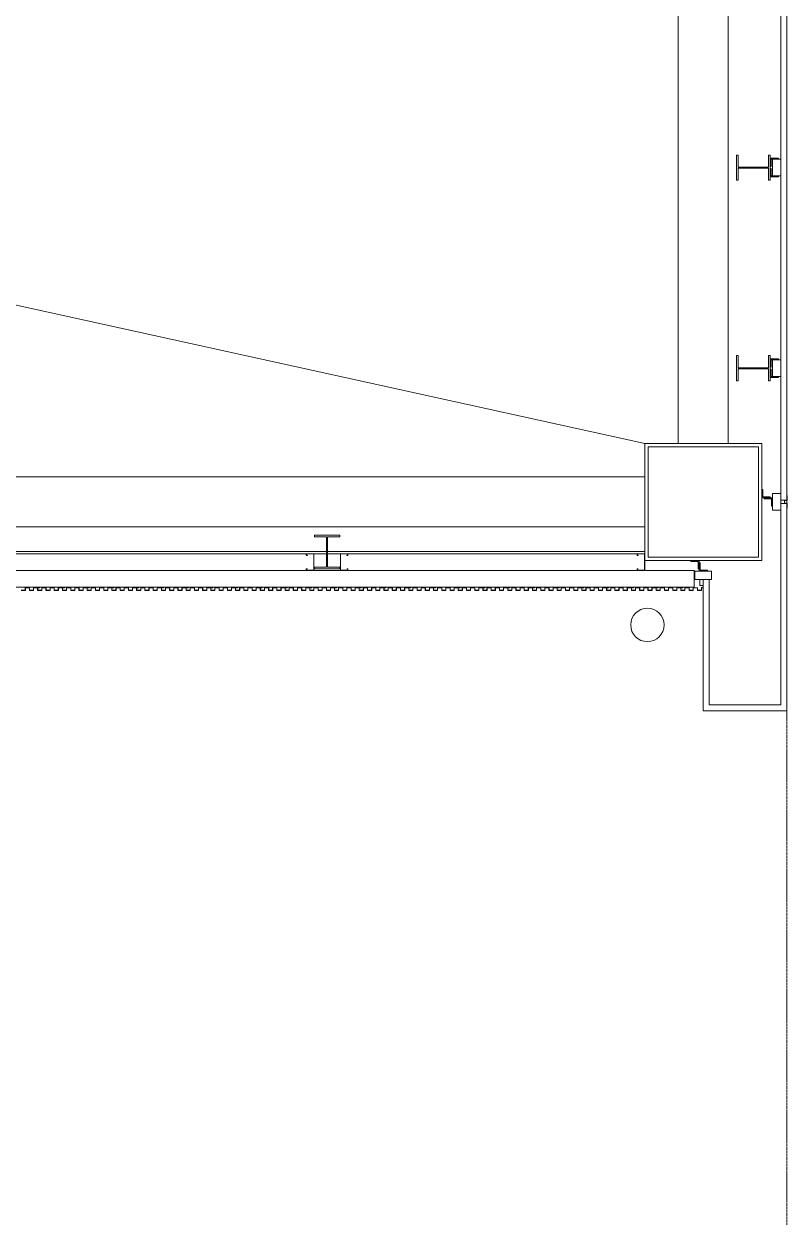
# Model space of a CAD drawing. Extents: x 225000 to 2157367, y 208400 to 840900.
# Drawn here: x 503861 to 508428, y 368923 to 376063 of the extents above; entities that cross this region are included whole.
import ezdxf

# ---------------------------------------------------------------- set-up
doc = ezdxf.new("R2010")
doc.units = 0
doc.header["$LTSCALE"] = 10
doc.linetypes.add('Data Center Layout_L20$0$CENTER', pattern=[2, 1.25, -0.25, 0.25, -0.25])
doc.layers.add('Data Center Layout_L20$0$ARC', color=252, linetype='Continuous', lineweight=0)
doc.layers.add('Data Center Layout_L20$0$K-SIN', color=252, linetype='Data Center Layout_L20$0$CENTER', lineweight=9)

# ---------------------------------------------------------------- blocks, each defined once
blk = doc.blocks.new('Data Center Layout_L20')
at = {"layer": 'Data Center Layout_L20$0$ARC'}
for p, q in [((507775.59, 180852.31), (507775.59, 173552.31)), ((508075.59, 180852.31), (508075.59, 173552.31)), ((508390.12, 171987.31), (508390.12, 180737.31)), ((475075.59, 180702.31), (507575.59, 173552.31)), ((508425.59, 171952.31), (508425.59, 180702.31)), ((499275.59, 173352.31), (507575.59, 173352.31)), ((499275.59, 173052.31), (507575.59, 173052.31)), ((507575.59, 172904.81), (499275.59, 172904.81)), ((507575.59, 172892.31), (499275.59, 172892.31)), ((507871.11, 172792.31), (498989.42, 172792.31)), ((507871.11, 172792.31), (507871.11, 172692.31)), ((507961.05, 171987.31), (507961.05, 172737.31)), ((507871.11, 172692.31), (498989.42, 172692.31)), ((507925.59, 172702.31), (507925.59, 171952.31)), ((507925.59, 171952.31), (508425.59, 171952.31)), ((507961.05, 171987.31), (508390.12, 171987.31))]:
    blk.add_line(p, q, dxfattribs=at)
for points in [[(508325.59, 175127.31), (508325.59, 175277.31), (508316.59, 175277.31), (508316.59, 175205.31), (508134.59, 175205.31), (508134.59, 175277.31), (508125.59, 175277.31), (508125.59, 175127.31), (508134.59, 175127.31), (508134.59, 175199.31), (508316.59, 175199.31), (508316.59, 175127.31)], [(508375.59, 175258.31), (508325.59, 175258.31), (508325.59, 175208.31), (508331.59, 175208.31), (508331.59, 175252.31), (508375.59, 175252.31)], [(508340.59, 175152.31), (508340.59, 175252.31), (508390.59, 175252.31), (508390.59, 175152.31)], [(508375.59, 175146.31), (508325.59, 175146.31), (508325.59, 175196.31), (508331.59, 175196.31), (508331.59, 175152.31), (508375.59, 175152.31)], [(508325.59, 173927.31), (508325.59, 174077.31), (508316.59, 174077.31), (508316.59, 174005.31), (508134.59, 174005.31), (508134.59, 174077.31), (508125.59, 174077.31), (508125.59, 173927.31), (508134.59, 173927.31), (508134.59, 173999.31), (508316.59, 173999.31), (508316.59, 173927.31)], [(508375.59, 174058.31), (508325.59, 174058.31), (508325.59, 174008.31), (508331.59, 174008.31), (508331.59, 174052.31), (508375.59, 174052.31)], [(508375.59, 173946.31), (508325.59, 173946.31), (508325.59, 173996.31), (508331.59, 173996.31), (508331.59, 173952.31), (508375.59, 173952.31)], [(508340.59, 173952.31), (508340.59, 174052.31), (508390.59, 174052.31), (508390.59, 173952.31)], [(507575.59, 172852.31), (507575.59, 173552.31), (508275.59, 173552.31), (508275.59, 172852.31)], [(507595.59, 172872.31), (507595.59, 173532.31), (508255.59, 173532.31), (508255.59, 172872.31)], [(508325.59, 173227.31), (508275.59, 173227.31), (508275.59, 173277.31), (508281.59, 173277.31), (508281.59, 173233.31), (508325.59, 173233.31)], [(508340.59, 173177.31), (508340.59, 173227.31), (508290.59, 173227.31), (508290.59, 173221.31), (508334.59, 173221.31), (508334.59, 173177.31)], [(508340.59, 173152.31), (508340.59, 173252.31), (508390.59, 173252.31), (508390.59, 173152.31)], [(508425.59, 173192.31), (508425.59, 173212.31), (508390.59, 173212.31), (508390.59, 173192.31)], [(505750.59, 172802.31), (505600.59, 172802.31), (505600.59, 172811.31), (505672.59, 172811.31), (505672.59, 172993.31), (505600.59, 172993.31), (505600.59, 173002.31), (505750.59, 173002.31), (505750.59, 172993.31), (505678.59, 172993.31), (505678.59, 172811.31), (505750.59, 172811.31)], [(507900.59, 172802.31), (507900.59, 172852.31), (507850.59, 172852.31), (507850.59, 172846.31), (507894.59, 172846.31), (507894.59, 172802.31)], [(507975.59, 172787.31), (507875.59, 172787.31), (507875.59, 172737.31), (507975.59, 172737.31)], [(507950.59, 172787.31), (507900.59, 172787.31), (507900.59, 172837.31), (507906.59, 172837.31), (507906.59, 172793.31), (507950.59, 172793.31)], [(507925.59, 172702.31), (507905.59, 172702.31), (507905.59, 172737.31), (507925.59, 172737.31)]]:
    blk.add_lwpolyline(points, close=True, dxfattribs=at)
blk.add_lwpolyline([(508427.59, 173164.81), (508427.59, 173194.81), (508411.59, 173194.81), (508411.59, 173209.81), (508427.59, 173209.81), (508427.59, 173239.81)], dxfattribs=at)
for points in [[(505557.03, 172883.11), (505552.63, 172883.11, -0.4142136), (505551.83, 172883.91), (505551.83, 172890.71, -0.4142136), (505552.63, 172891.51), (505594.43, 172891.51, -0.4142136), (505595.23, 172890.71), (505595.23, 172793.91, -0.4142136), (505594.43, 172793.11), (505552.63, 172793.11, -0.4142136), (505551.83, 172793.91), (505551.83, 172800.71, -0.4142136), (505552.63, 172801.51), (505557.03, 172801.51), (505557.03, 172802.31), (505552.63, 172802.31, 0.4142136), (505551.03, 172800.71), (505551.03, 172793.91, 0.4142136), (505552.63, 172792.31), (505594.43, 172792.31, 0.4142136), (505596.03, 172793.91), (505596.03, 172890.71, 0.4142136), (505594.43, 172892.31), (505552.63, 172892.31, 0.4142136), (505551.03, 172890.71), (505551.03, 172883.91, 0.4142136), (505552.63, 172882.31), (505557.03, 172882.31)], [(505794.14, 172883.11), (505798.54, 172883.11, 0.4142136), (505799.34, 172883.91), (505799.34, 172890.71, 0.4142136), (505798.54, 172891.51), (505756.74, 172891.51, 0.4142136), (505755.94, 172890.71), (505755.94, 172793.91, 0.4142136), (505756.74, 172793.11), (505798.54, 172793.11, 0.4142136), (505799.34, 172793.91), (505799.34, 172800.71, 0.4142136), (505798.54, 172801.51), (505794.14, 172801.51), (505794.14, 172802.31), (505798.54, 172802.31, -0.4142136), (505800.14, 172800.71), (505800.14, 172793.91, -0.4142136), (505798.54, 172792.31), (505756.74, 172792.31, -0.4142136), (505755.14, 172793.91), (505755.14, 172890.71, -0.4142136), (505756.74, 172892.31), (505798.54, 172892.31, -0.4142136), (505800.14, 172890.71), (505800.14, 172883.91, -0.4142136), (505798.54, 172882.31), (505794.14, 172882.31)], [(507536.59, 172883.11), (507532.19, 172883.11, -0.4142136), (507531.39, 172883.91), (507531.39, 172890.71, -0.4142136), (507532.19, 172891.51), (507573.99, 172891.51, -0.4142136), (507574.79, 172890.71), (507574.79, 172793.91, -0.4142136), (507573.99, 172793.11), (507532.19, 172793.11, -0.4142136), (507531.39, 172793.91), (507531.39, 172800.71, -0.4142136), (507532.19, 172801.51), (507536.59, 172801.51), (507536.59, 172802.31), (507532.19, 172802.31, 0.4142136), (507530.59, 172800.71), (507530.59, 172793.91, 0.4142136), (507532.19, 172792.31), (507573.99, 172792.31, 0.4142136), (507575.59, 172793.91), (507575.59, 172890.71, 0.4142136), (507573.99, 172892.31), (507532.19, 172892.31, 0.4142136), (507530.59, 172890.71), (507530.59, 172883.91, 0.4142136), (507532.19, 172882.31), (507536.59, 172882.31)]]:
    blk.add_lwpolyline(points, format="xyb", close=True, dxfattribs=at)
at = {"layer": 'Data Center Layout_L20$0$ARC', "linetype": 'Continuous'}
for points in [[(503946.6, 172688.83), (503953.59, 172691.33), (503953.42, 172691.8), (503946.45, 172689.31), (503919.09, 172689.31), (503919.09, 172673.31), (503895.29, 172673.31), (503895.29, 172687.81), (503869.49, 172687.81), (503869.49, 172673.31), (503845.69, 172673.31)], [(503845.19, 172672.81), (503869.99, 172672.81), (503869.99, 172687.31), (503894.79, 172687.31), (503894.79, 172672.81), (503919.59, 172672.81), (503919.59, 172688.81), (503946.66, 172688.81)]]:
    blk.add_lwpolyline(points, dxfattribs=at)
for points in [[(504094.6, 172688.83), (504101.59, 172691.33), (504101.42, 172691.8), (504094.45, 172689.31), (504067.09, 172689.31), (504067.09, 172673.31), (504043.29, 172673.31), (504043.29, 172687.81), (504017.49, 172687.81), (504017.49, 172673.31), (503993.69, 172673.31), (503993.69, 172687.81), (503967.89, 172687.81), (503967.89, 172673.31), (503944.09, 172673.31), (503944.09, 172688.31), (503953.59, 172688.31, 1), (503953.59, 172692.31), (503932.88, 172692.31), (503931.59, 172691.01), (503930.29, 172692.31), (503916.59, 172692.31), (503916.59, 172691.81), (503930.09, 172691.81), (503931.59, 172690.31), (503933.09, 172691.81), (503953.59, 172691.81, -1), (503953.59, 172688.81), (503943.59, 172688.81), (503943.59, 172672.81), (503968.39, 172672.81), (503968.39, 172687.31), (503993.19, 172687.31), (503993.19, 172672.81), (504017.99, 172672.81), (504017.99, 172687.31), (504042.79, 172687.31), (504042.79, 172672.81), (504067.59, 172672.81), (504067.59, 172688.81), (504094.66, 172688.81)], [(504242.6, 172688.83), (504249.59, 172691.33), (504249.42, 172691.8), (504242.45, 172689.31), (504215.09, 172689.31), (504215.09, 172673.31), (504191.29, 172673.31), (504191.29, 172687.81), (504165.49, 172687.81), (504165.49, 172673.31), (504141.69, 172673.31), (504141.69, 172687.81), (504115.89, 172687.81), (504115.89, 172673.31), (504092.09, 172673.31), (504092.09, 172688.31), (504101.59, 172688.31, 1), (504101.59, 172692.31), (504080.88, 172692.31), (504079.59, 172691.01), (504078.29, 172692.31), (504064.59, 172692.31), (504064.59, 172691.81), (504078.09, 172691.81), (504079.59, 172690.31), (504081.09, 172691.81), (504101.59, 172691.81, -1), (504101.59, 172688.81), (504091.59, 172688.81), (504091.59, 172672.81), (504116.39, 172672.81), (504116.39, 172687.31), (504141.19, 172687.31), (504141.19, 172672.81), (504165.99, 172672.81), (504165.99, 172687.31), (504190.79, 172687.31), (504190.79, 172672.81), (504215.59, 172672.81), (504215.59, 172688.81), (504242.66, 172688.81)], [(504390.6, 172688.83), (504397.59, 172691.33), (504397.42, 172691.8), (504390.45, 172689.31), (504363.09, 172689.31), (504363.09, 172673.31), (504339.29, 172673.31), (504339.29, 172687.81), (504313.49, 172687.81), (504313.49, 172673.31), (504289.69, 172673.31), (504289.69, 172687.81), (504263.89, 172687.81), (504263.89, 172673.31), (504240.09, 172673.31), (504240.09, 172688.31), (504249.59, 172688.31, 1), (504249.59, 172692.31), (504228.88, 172692.31), (504227.59, 172691.01), (504226.29, 172692.31), (504212.59, 172692.31), (504212.59, 172691.81), (504226.09, 172691.81), (504227.59, 172690.31), (504229.09, 172691.81), (504249.59, 172691.81, -1), (504249.59, 172688.81), (504239.59, 172688.81), (504239.59, 172672.81), (504264.39, 172672.81), (504264.39, 172687.31), (504289.19, 172687.31), (504289.19, 172672.81), (504313.99, 172672.81), (504313.99, 172687.31), (504338.79, 172687.31), (504338.79, 172672.81), (504363.59, 172672.81), (504363.59, 172688.81), (504390.66, 172688.81)], [(504538.6, 172688.83), (504545.59, 172691.33), (504545.42, 172691.8), (504538.45, 172689.31), (504511.09, 172689.31), (504511.09, 172673.31), (504487.29, 172673.31), (504487.29, 172687.81), (504461.49, 172687.81), (504461.49, 172673.31), (504437.69, 172673.31), (504437.69, 172687.81), (504411.89, 172687.81), (504411.89, 172673.31), (504388.09, 172673.31), (504388.09, 172688.31), (504397.59, 172688.31, 1), (504397.59, 172692.31), (504376.88, 172692.31), (504375.59, 172691.01), (504374.29, 172692.31), (504360.59, 172692.31), (504360.59, 172691.81), (504374.09, 172691.81), (504375.59, 172690.31), (504377.09, 172691.81), (504397.59, 172691.81, -1), (504397.59, 172688.81), (504387.59, 172688.81), (504387.59, 172672.81), (504412.39, 172672.81), (504412.39, 172687.31), (504437.19, 172687.31), (504437.19, 172672.81), (504461.99, 172672.81), (504461.99, 172687.31), (504486.79, 172687.31), (504486.79, 172672.81), (504511.59, 172672.81), (504511.59, 172688.81), (504538.66, 172688.81)], [(504686.6, 172688.83), (504693.59, 172691.33), (504693.42, 172691.8), (504686.45, 172689.31), (504659.09, 172689.31), (504659.09, 172673.31), (504635.29, 172673.31), (504635.29, 172687.81), (504609.49, 172687.81), (504609.49, 172673.31), (504585.69, 172673.31), (504585.69, 172687.81), (504559.89, 172687.81), (504559.89, 172673.31), (504536.09, 172673.31), (504536.09, 172688.31), (504545.59, 172688.31, 1), (504545.59, 172692.31), (504524.88, 172692.31), (504523.59, 172691.01), (504522.29, 172692.31), (504508.59, 172692.31), (504508.59, 172691.81), (504522.09, 172691.81), (504523.59, 172690.31), (504525.09, 172691.81), (504545.59, 172691.81, -1), (504545.59, 172688.81), (504535.59, 172688.81), (504535.59, 172672.81), (504560.39, 172672.81), (504560.39, 172687.31), (504585.19, 172687.31), (504585.19, 172672.81), (504609.99, 172672.81), (504609.99, 172687.31), (504634.79, 172687.31), (504634.79, 172672.81), (504659.59, 172672.81), (504659.59, 172688.81), (504686.66, 172688.81)], [(504834.6, 172688.83), (504841.59, 172691.33), (504841.42, 172691.8), (504834.45, 172689.31), (504807.09, 172689.31), (504807.09, 172673.31), (504783.29, 172673.31), (504783.29, 172687.81), (504757.49, 172687.81), (504757.49, 172673.31), (504733.69, 172673.31), (504733.69, 172687.81), (504707.89, 172687.81), (504707.89, 172673.31), (504684.09, 172673.31), (504684.09, 172688.31), (504693.59, 172688.31, 1), (504693.59, 172692.31), (504672.88, 172692.31), (504671.59, 172691.01), (504670.29, 172692.31), (504656.59, 172692.31), (504656.59, 172691.81), (504670.09, 172691.81), (504671.59, 172690.31), (504673.09, 172691.81), (504693.59, 172691.81, -1), (504693.59, 172688.81), (504683.59, 172688.81), (504683.59, 172672.81), (504708.39, 172672.81), (504708.39, 172687.31), (504733.19, 172687.31), (504733.19, 172672.81), (504757.99, 172672.81), (504757.99, 172687.31), (504782.79, 172687.31), (504782.79, 172672.81), (504807.59, 172672.81), (504807.59, 172688.81), (504834.66, 172688.81)], [(504982.6, 172688.83), (504989.59, 172691.33), (504989.42, 172691.8), (504982.45, 172689.31), (504955.09, 172689.31), (504955.09, 172673.31), (504931.29, 172673.31), (504931.29, 172687.81), (504905.49, 172687.81), (504905.49, 172673.31), (504881.69, 172673.31), (504881.69, 172687.81), (504855.89, 172687.81), (504855.89, 172673.31), (504832.09, 172673.31), (504832.09, 172688.31), (504841.59, 172688.31, 1), (504841.59, 172692.31), (504820.88, 172692.31), (504819.59, 172691.01), (504818.29, 172692.31), (504804.59, 172692.31), (504804.59, 172691.81), (504818.09, 172691.81), (504819.59, 172690.31), (504821.09, 172691.81), (504841.59, 172691.81, -1), (504841.59, 172688.81), (504831.59, 172688.81), (504831.59, 172672.81), (504856.39, 172672.81), (504856.39, 172687.31), (504881.19, 172687.31), (504881.19, 172672.81), (504905.99, 172672.81), (504905.99, 172687.31), (504930.79, 172687.31), (504930.79, 172672.81), (504955.59, 172672.81), (504955.59, 172688.81), (504982.66, 172688.81)], [(505130.6, 172688.83), (505137.59, 172691.33), (505137.42, 172691.8), (505130.45, 172689.31), (505103.09, 172689.31), (505103.09, 172673.31), (505079.29, 172673.31), (505079.29, 172687.81), (505053.49, 172687.81), (505053.49, 172673.31), (505029.69, 172673.31), (505029.69, 172687.81), (505003.89, 172687.81), (505003.89, 172673.31), (504980.09, 172673.31), (504980.09, 172688.31), (504989.59, 172688.31, 1), (504989.59, 172692.31), (504968.88, 172692.31), (504967.59, 172691.01), (504966.29, 172692.31), (504952.59, 172692.31), (504952.59, 172691.81), (504966.09, 172691.81), (504967.59, 172690.31), (504969.09, 172691.81), (504989.59, 172691.81, -1), (504989.59, 172688.81), (504979.59, 172688.81), (504979.59, 172672.81), (505004.39, 172672.81), (505004.39, 172687.31), (505029.19, 172687.31), (505029.19, 172672.81), (505053.99, 172672.81), (505053.99, 172687.31), (505078.79, 172687.31), (505078.79, 172672.81), (505103.59, 172672.81), (505103.59, 172688.81), (505130.66, 172688.81)], [(505278.6, 172688.83), (505285.59, 172691.33), (505285.42, 172691.8), (505278.45, 172689.31), (505251.09, 172689.31), (505251.09, 172673.31), (505227.29, 172673.31), (505227.29, 172687.81), (505201.49, 172687.81), (505201.49, 172673.31), (505177.69, 172673.31), (505177.69, 172687.81), (505151.89, 172687.81), (505151.89, 172673.31), (505128.09, 172673.31), (505128.09, 172688.31), (505137.59, 172688.31, 1), (505137.59, 172692.31), (505116.88, 172692.31), (505115.59, 172691.01), (505114.29, 172692.31), (505100.59, 172692.31), (505100.59, 172691.81), (505114.09, 172691.81), (505115.59, 172690.31), (505117.09, 172691.81), (505137.59, 172691.81, -1), (505137.59, 172688.81), (505127.59, 172688.81), (505127.59, 172672.81), (505152.39, 172672.81), (505152.39, 172687.31), (505177.19, 172687.31), (505177.19, 172672.81), (505201.99, 172672.81), (505201.99, 172687.31), (505226.79, 172687.31), (505226.79, 172672.81), (505251.59, 172672.81), (505251.59, 172688.81), (505278.66, 172688.81)], [(505426.6, 172688.83), (505433.59, 172691.33), (505433.42, 172691.8), (505426.45, 172689.31), (505399.09, 172689.31), (505399.09, 172673.31), (505375.29, 172673.31), (505375.29, 172687.81), (505349.49, 172687.81), (505349.49, 172673.31), (505325.69, 172673.31), (505325.69, 172687.81), (505299.89, 172687.81), (505299.89, 172673.31), (505276.09, 172673.31), (505276.09, 172688.31), (505285.59, 172688.31, 1), (505285.59, 172692.31), (505264.88, 172692.31), (505263.59, 172691.01), (505262.29, 172692.31), (505248.59, 172692.31), (505248.59, 172691.81), (505262.09, 172691.81), (505263.59, 172690.31), (505265.09, 172691.81), (505285.59, 172691.81, -1), (505285.59, 172688.81), (505275.59, 172688.81), (505275.59, 172672.81), (505300.39, 172672.81), (505300.39, 172687.31), (505325.19, 172687.31), (505325.19, 172672.81), (505349.99, 172672.81), (505349.99, 172687.31), (505374.79, 172687.31), (505374.79, 172672.81), (505399.59, 172672.81), (505399.59, 172688.81), (505426.66, 172688.81)], [(505574.6, 172688.83), (505581.59, 172691.33), (505581.42, 172691.8), (505574.45, 172689.31), (505547.09, 172689.31), (505547.09, 172673.31), (505523.29, 172673.31), (505523.29, 172687.81), (505497.49, 172687.81), (505497.49, 172673.31), (505473.69, 172673.31), (505473.69, 172687.81), (505447.89, 172687.81), (505447.89, 172673.31), (505424.09, 172673.31), (505424.09, 172688.31), (505433.59, 172688.31, 1), (505433.59, 172692.31), (505412.88, 172692.31), (505411.59, 172691.01), (505410.29, 172692.31), (505396.59, 172692.31), (505396.59, 172691.81), (505410.09, 172691.81), (505411.59, 172690.31), (505413.09, 172691.81), (505433.59, 172691.81, -1), (505433.59, 172688.81), (505423.59, 172688.81), (505423.59, 172672.81), (505448.39, 172672.81), (505448.39, 172687.31), (505473.19, 172687.31), (505473.19, 172672.81), (505497.99, 172672.81), (505497.99, 172687.31), (505522.79, 172687.31), (505522.79, 172672.81), (505547.59, 172672.81), (505547.59, 172688.81), (505574.66, 172688.81)], [(505722.6, 172688.83), (505729.59, 172691.33), (505729.42, 172691.8), (505722.45, 172689.31), (505695.09, 172689.31), (505695.09, 172673.31), (505671.29, 172673.31), (505671.29, 172687.81), (505645.49, 172687.81), (505645.49, 172673.31), (505621.69, 172673.31), (505621.69, 172687.81), (505595.89, 172687.81), (505595.89, 172673.31), (505572.09, 172673.31), (505572.09, 172688.31), (505581.59, 172688.31, 1), (505581.59, 172692.31), (505560.88, 172692.31), (505559.59, 172691.01), (505558.29, 172692.31), (505544.59, 172692.31), (505544.59, 172691.81), (505558.09, 172691.81), (505559.59, 172690.31), (505561.09, 172691.81), (505581.59, 172691.81, -1), (505581.59, 172688.81), (505571.59, 172688.81), (505571.59, 172672.81), (505596.39, 172672.81), (505596.39, 172687.31), (505621.19, 172687.31), (505621.19, 172672.81), (505645.99, 172672.81), (505645.99, 172687.31), (505670.79, 172687.31), (505670.79, 172672.81), (505695.59, 172672.81), (505695.59, 172688.81), (505722.66, 172688.81)], [(505870.6, 172688.83), (505877.59, 172691.33), (505877.42, 172691.8), (505870.45, 172689.31), (505843.09, 172689.31), (505843.09, 172673.31), (505819.29, 172673.31), (505819.29, 172687.81), (505793.49, 172687.81), (505793.49, 172673.31), (505769.69, 172673.31), (505769.69, 172687.81), (505743.89, 172687.81), (505743.89, 172673.31), (505720.09, 172673.31), (505720.09, 172688.31), (505729.59, 172688.31, 1), (505729.59, 172692.31), (505708.88, 172692.31), (505707.59, 172691.01), (505706.29, 172692.31), (505692.59, 172692.31), (505692.59, 172691.81), (505706.09, 172691.81), (505707.59, 172690.31), (505709.09, 172691.81), (505729.59, 172691.81, -1), (505729.59, 172688.81), (505719.59, 172688.81), (505719.59, 172672.81), (505744.39, 172672.81), (505744.39, 172687.31), (505769.19, 172687.31), (505769.19, 172672.81), (505793.99, 172672.81), (505793.99, 172687.31), (505818.79, 172687.31), (505818.79, 172672.81), (505843.59, 172672.81), (505843.59, 172688.81), (505870.66, 172688.81)], [(506018.6, 172688.83), (506025.59, 172691.33), (506025.42, 172691.8), (506018.45, 172689.31), (505991.09, 172689.31), (505991.09, 172673.31), (505967.29, 172673.31), (505967.29, 172687.81), (505941.49, 172687.81), (505941.49, 172673.31), (505917.69, 172673.31), (505917.69, 172687.81), (505891.89, 172687.81), (505891.89, 172673.31), (505868.09, 172673.31), (505868.09, 172688.31), (505877.59, 172688.31, 1), (505877.59, 172692.31), (505856.88, 172692.31), (505855.59, 172691.01), (505854.29, 172692.31), (505840.59, 172692.31), (505840.59, 172691.81), (505854.09, 172691.81), (505855.59, 172690.31), (505857.09, 172691.81), (505877.59, 172691.81, -1), (505877.59, 172688.81), (505867.59, 172688.81), (505867.59, 172672.81), (505892.39, 172672.81), (505892.39, 172687.31), (505917.19, 172687.31), (505917.19, 172672.81), (505941.99, 172672.81), (505941.99, 172687.31), (505966.79, 172687.31), (505966.79, 172672.81), (505991.59, 172672.81), (505991.59, 172688.81), (506018.66, 172688.81)], [(506166.6, 172688.83), (506173.59, 172691.33), (506173.42, 172691.8), (506166.45, 172689.31), (506139.09, 172689.31), (506139.09, 172673.31), (506115.29, 172673.31), (506115.29, 172687.81), (506089.49, 172687.81), (506089.49, 172673.31), (506065.69, 172673.31), (506065.69, 172687.81), (506039.89, 172687.81), (506039.89, 172673.31), (506016.09, 172673.31), (506016.09, 172688.31), (506025.59, 172688.31, 1), (506025.59, 172692.31), (506004.88, 172692.31), (506003.59, 172691.01), (506002.29, 172692.31), (505988.59, 172692.31), (505988.59, 172691.81), (506002.09, 172691.81), (506003.59, 172690.31), (506005.09, 172691.81), (506025.59, 172691.81, -1), (506025.59, 172688.81), (506015.59, 172688.81), (506015.59, 172672.81), (506040.39, 172672.81), (506040.39, 172687.31), (506065.19, 172687.31), (506065.19, 172672.81), (506089.99, 172672.81), (506089.99, 172687.31), (506114.79, 172687.31), (506114.79, 172672.81), (506139.59, 172672.81), (506139.59, 172688.81), (506166.66, 172688.81)], [(506314.6, 172688.83), (506321.59, 172691.33), (506321.42, 172691.8), (506314.45, 172689.31), (506287.09, 172689.31), (506287.09, 172673.31), (506263.29, 172673.31), (506263.29, 172687.81), (506237.49, 172687.81), (506237.49, 172673.31), (506213.69, 172673.31), (506213.69, 172687.81), (506187.89, 172687.81), (506187.89, 172673.31), (506164.09, 172673.31), (506164.09, 172688.31), (506173.59, 172688.31, 1), (506173.59, 172692.31), (506152.88, 172692.31), (506151.59, 172691.01), (506150.29, 172692.31), (506136.59, 172692.31), (506136.59, 172691.81), (506150.09, 172691.81), (506151.59, 172690.31), (506153.09, 172691.81), (506173.59, 172691.81, -1), (506173.59, 172688.81), (506163.59, 172688.81), (506163.59, 172672.81), (506188.39, 172672.81), (506188.39, 172687.31), (506213.19, 172687.31), (506213.19, 172672.81), (506237.99, 172672.81), (506237.99, 172687.31), (506262.79, 172687.31), (506262.79, 172672.81), (506287.59, 172672.81), (506287.59, 172688.81), (506314.66, 172688.81)], [(506462.6, 172688.83), (506469.59, 172691.33), (506469.42, 172691.8), (506462.45, 172689.31), (506435.09, 172689.31), (506435.09, 172673.31), (506411.29, 172673.31), (506411.29, 172687.81), (506385.49, 172687.81), (506385.49, 172673.31), (506361.69, 172673.31), (506361.69, 172687.81), (506335.89, 172687.81), (506335.89, 172673.31), (506312.09, 172673.31), (506312.09, 172688.31), (506321.59, 172688.31, 1), (506321.59, 172692.31), (506300.88, 172692.31), (506299.59, 172691.01), (506298.29, 172692.31), (506284.59, 172692.31), (506284.59, 172691.81), (506298.09, 172691.81), (506299.59, 172690.31), (506301.09, 172691.81), (506321.59, 172691.81, -1), (506321.59, 172688.81), (506311.59, 172688.81), (506311.59, 172672.81), (506336.39, 172672.81), (506336.39, 172687.31), (506361.19, 172687.31), (506361.19, 172672.81), (506385.99, 172672.81), (506385.99, 172687.31), (506410.79, 172687.31), (506410.79, 172672.81), (506435.59, 172672.81), (506435.59, 172688.81), (506462.66, 172688.81)], [(506610.6, 172688.83), (506617.59, 172691.33), (506617.42, 172691.8), (506610.45, 172689.31), (506583.09, 172689.31), (506583.09, 172673.31), (506559.29, 172673.31), (506559.29, 172687.81), (506533.49, 172687.81), (506533.49, 172673.31), (506509.69, 172673.31), (506509.69, 172687.81), (506483.89, 172687.81), (506483.89, 172673.31), (506460.09, 172673.31), (506460.09, 172688.31), (506469.59, 172688.31, 1), (506469.59, 172692.31), (506448.88, 172692.31), (506447.59, 172691.01), (506446.29, 172692.31), (506432.59, 172692.31), (506432.59, 172691.81), (506446.09, 172691.81), (506447.59, 172690.31), (506449.09, 172691.81), (506469.59, 172691.81, -1), (506469.59, 172688.81), (506459.59, 172688.81), (506459.59, 172672.81), (506484.39, 172672.81), (506484.39, 172687.31), (506509.19, 172687.31), (506509.19, 172672.81), (506533.99, 172672.81), (506533.99, 172687.31), (506558.79, 172687.31), (506558.79, 172672.81), (506583.59, 172672.81), (506583.59, 172688.81), (506610.66, 172688.81)], [(506758.6, 172688.83), (506765.59, 172691.33), (506765.42, 172691.8), (506758.45, 172689.31), (506731.09, 172689.31), (506731.09, 172673.31), (506707.29, 172673.31), (506707.29, 172687.81), (506681.49, 172687.81), (506681.49, 172673.31), (506657.69, 172673.31), (506657.69, 172687.81), (506631.89, 172687.81), (506631.89, 172673.31), (506608.09, 172673.31), (506608.09, 172688.31), (506617.59, 172688.31, 1), (506617.59, 172692.31), (506596.88, 172692.31), (506595.59, 172691.01), (506594.29, 172692.31), (506580.59, 172692.31), (506580.59, 172691.81), (506594.09, 172691.81), (506595.59, 172690.31), (506597.09, 172691.81), (506617.59, 172691.81, -1), (506617.59, 172688.81), (506607.59, 172688.81), (506607.59, 172672.81), (506632.39, 172672.81), (506632.39, 172687.31), (506657.19, 172687.31), (506657.19, 172672.81), (506681.99, 172672.81), (506681.99, 172687.31), (506706.79, 172687.31), (506706.79, 172672.81), (506731.59, 172672.81), (506731.59, 172688.81), (506758.66, 172688.81)], [(506906.6, 172688.83), (506913.59, 172691.33), (506913.42, 172691.8), (506906.45, 172689.31), (506879.09, 172689.31), (506879.09, 172673.31), (506855.29, 172673.31), (506855.29, 172687.81), (506829.49, 172687.81), (506829.49, 172673.31), (506805.69, 172673.31), (506805.69, 172687.81), (506779.89, 172687.81), (506779.89, 172673.31), (506756.09, 172673.31), (506756.09, 172688.31), (506765.59, 172688.31, 1), (506765.59, 172692.31), (506744.88, 172692.31), (506743.59, 172691.01), (506742.29, 172692.31), (506728.59, 172692.31), (506728.59, 172691.81), (506742.09, 172691.81), (506743.59, 172690.31), (506745.09, 172691.81), (506765.59, 172691.81, -1), (506765.59, 172688.81), (506755.59, 172688.81), (506755.59, 172672.81), (506780.39, 172672.81), (506780.39, 172687.31), (506805.19, 172687.31), (506805.19, 172672.81), (506829.99, 172672.81), (506829.99, 172687.31), (506854.79, 172687.31), (506854.79, 172672.81), (506879.59, 172672.81), (506879.59, 172688.81), (506906.66, 172688.81)], [(507054.6, 172688.83), (507061.59, 172691.33), (507061.42, 172691.8), (507054.45, 172689.31), (507027.09, 172689.31), (507027.09, 172673.31), (507003.29, 172673.31), (507003.29, 172687.81), (506977.49, 172687.81), (506977.49, 172673.31), (506953.69, 172673.31), (506953.69, 172687.81), (506927.89, 172687.81), (506927.89, 172673.31), (506904.09, 172673.31), (506904.09, 172688.31), (506913.59, 172688.31, 1), (506913.59, 172692.31), (506892.88, 172692.31), (506891.59, 172691.01), (506890.29, 172692.31), (506876.59, 172692.31), (506876.59, 172691.81), (506890.09, 172691.81), (506891.59, 172690.31), (506893.09, 172691.81), (506913.59, 172691.81, -1), (506913.59, 172688.81), (506903.59, 172688.81), (506903.59, 172672.81), (506928.39, 172672.81), (506928.39, 172687.31), (506953.19, 172687.31), (506953.19, 172672.81), (506977.99, 172672.81), (506977.99, 172687.31), (507002.79, 172687.31), (507002.79, 172672.81), (507027.59, 172672.81), (507027.59, 172688.81), (507054.66, 172688.81)], [(507202.6, 172688.83), (507209.59, 172691.33), (507209.42, 172691.8), (507202.45, 172689.31), (507175.09, 172689.31), (507175.09, 172673.31), (507151.29, 172673.31), (507151.29, 172687.81), (507125.49, 172687.81), (507125.49, 172673.31), (507101.69, 172673.31), (507101.69, 172687.81), (507075.89, 172687.81), (507075.89, 172673.31), (507052.09, 172673.31), (507052.09, 172688.31), (507061.59, 172688.31, 1), (507061.59, 172692.31), (507040.88, 172692.31), (507039.59, 172691.01), (507038.29, 172692.31), (507024.59, 172692.31), (507024.59, 172691.81), (507038.09, 172691.81), (507039.59, 172690.31), (507041.09, 172691.81), (507061.59, 172691.81, -1), (507061.59, 172688.81), (507051.59, 172688.81), (507051.59, 172672.81), (507076.39, 172672.81), (507076.39, 172687.31), (507101.19, 172687.31), (507101.19, 172672.81), (507125.99, 172672.81), (507125.99, 172687.31), (507150.79, 172687.31), (507150.79, 172672.81), (507175.59, 172672.81), (507175.59, 172688.81), (507202.66, 172688.81)], [(507350.6, 172688.83), (507357.59, 172691.33), (507357.42, 172691.8), (507350.45, 172689.31), (507323.09, 172689.31), (507323.09, 172673.31), (507299.29, 172673.31), (507299.29, 172687.81), (507273.49, 172687.81), (507273.49, 172673.31), (507249.69, 172673.31), (507249.69, 172687.81), (507223.89, 172687.81), (507223.89, 172673.31), (507200.09, 172673.31), (507200.09, 172688.31), (507209.59, 172688.31, 1), (507209.59, 172692.31), (507188.88, 172692.31), (507187.59, 172691.01), (507186.29, 172692.31), (507172.59, 172692.31), (507172.59, 172691.81), (507186.09, 172691.81), (507187.59, 172690.31), (507189.09, 172691.81), (507209.59, 172691.81, -1), (507209.59, 172688.81), (507199.59, 172688.81), (507199.59, 172672.81), (507224.39, 172672.81), (507224.39, 172687.31), (507249.19, 172687.31), (507249.19, 172672.81), (507273.99, 172672.81), (507273.99, 172687.31), (507298.79, 172687.31), (507298.79, 172672.81), (507323.59, 172672.81), (507323.59, 172688.81), (507350.66, 172688.81)], [(507498.6, 172688.83), (507505.59, 172691.33), (507505.42, 172691.8), (507498.45, 172689.31), (507471.09, 172689.31), (507471.09, 172673.31), (507447.29, 172673.31), (507447.29, 172687.81), (507421.49, 172687.81), (507421.49, 172673.31), (507397.69, 172673.31), (507397.69, 172687.81), (507371.89, 172687.81), (507371.89, 172673.31), (507348.09, 172673.31), (507348.09, 172688.31), (507357.59, 172688.31, 1), (507357.59, 172692.31), (507336.88, 172692.31), (507335.59, 172691.01), (507334.29, 172692.31), (507320.59, 172692.31), (507320.59, 172691.81), (507334.09, 172691.81), (507335.59, 172690.31), (507337.09, 172691.81), (507357.59, 172691.81, -1), (507357.59, 172688.81), (507347.59, 172688.81), (507347.59, 172672.81), (507372.39, 172672.81), (507372.39, 172687.31), (507397.19, 172687.31), (507397.19, 172672.81), (507421.99, 172672.81), (507421.99, 172687.31), (507446.79, 172687.31), (507446.79, 172672.81), (507471.59, 172672.81), (507471.59, 172688.81), (507498.66, 172688.81)], [(507646.6, 172688.83), (507653.59, 172691.33), (507653.42, 172691.8), (507646.45, 172689.31), (507619.09, 172689.31), (507619.09, 172673.31), (507595.29, 172673.31), (507595.29, 172687.81), (507569.49, 172687.81), (507569.49, 172673.31), (507545.69, 172673.31), (507545.69, 172687.81), (507519.89, 172687.81), (507519.89, 172673.31), (507496.09, 172673.31), (507496.09, 172688.31), (507505.59, 172688.31, 1), (507505.59, 172692.31), (507484.88, 172692.31), (507483.59, 172691.01), (507482.29, 172692.31), (507468.59, 172692.31), (507468.59, 172691.81), (507482.09, 172691.81), (507483.59, 172690.31), (507485.09, 172691.81), (507505.59, 172691.81, -1), (507505.59, 172688.81), (507495.59, 172688.81), (507495.59, 172672.81), (507520.39, 172672.81), (507520.39, 172687.31), (507545.19, 172687.31), (507545.19, 172672.81), (507569.99, 172672.81), (507569.99, 172687.31), (507594.79, 172687.31), (507594.79, 172672.81), (507619.59, 172672.81), (507619.59, 172688.81), (507646.66, 172688.81)], [(507794.6, 172688.83), (507801.59, 172691.33), (507801.42, 172691.8), (507794.45, 172689.31), (507767.09, 172689.31), (507767.09, 172673.31), (507743.29, 172673.31), (507743.29, 172687.81), (507717.49, 172687.81), (507717.49, 172673.31), (507693.69, 172673.31), (507693.69, 172687.81), (507667.89, 172687.81), (507667.89, 172673.31), (507644.09, 172673.31), (507644.09, 172688.31), (507653.59, 172688.31, 1), (507653.59, 172692.31), (507632.88, 172692.31), (507631.59, 172691.01), (507630.29, 172692.31), (507616.59, 172692.31), (507616.59, 172691.81), (507630.09, 172691.81), (507631.59, 172690.31), (507633.09, 172691.81), (507653.59, 172691.81, -1), (507653.59, 172688.81), (507643.59, 172688.81), (507643.59, 172672.81), (507668.39, 172672.81), (507668.39, 172687.31), (507693.19, 172687.31), (507693.19, 172672.81), (507717.99, 172672.81), (507717.99, 172687.31), (507742.79, 172687.31), (507742.79, 172672.81), (507767.59, 172672.81), (507767.59, 172688.81), (507794.66, 172688.81)], [(507925.59, 172689.31), (507915.09, 172689.31), (507915.09, 172673.31), (507891.29, 172673.31), (507891.29, 172687.81), (507865.49, 172687.81), (507865.49, 172673.31), (507841.69, 172673.31), (507841.69, 172687.81), (507815.89, 172687.81), (507815.89, 172673.31), (507792.09, 172673.31), (507792.09, 172688.31), (507801.59, 172688.31, 1), (507801.59, 172692.31), (507780.88, 172692.31), (507779.59, 172691.01), (507778.29, 172692.31), (507764.59, 172692.31), (507764.59, 172691.81), (507778.09, 172691.81), (507779.59, 172690.31), (507781.09, 172691.81), (507801.59, 172691.81, -1), (507801.59, 172688.81), (507791.59, 172688.81), (507791.59, 172672.81), (507816.39, 172672.81), (507816.39, 172687.31), (507841.19, 172687.31), (507841.19, 172672.81), (507865.99, 172672.81), (507865.99, 172687.31), (507890.79, 172687.31), (507890.79, 172672.81), (507915.59, 172672.81), (507915.59, 172688.81), (507925.59, 172688.81)]]:
    blk.add_lwpolyline(points, format="xyb", dxfattribs=at)
at = {"layer": 'Data Center Layout_L20$0$ARC'}
blk.add_circle((507591.59, 172466.06), 100, dxfattribs=at)
at = {"layer": 'Data Center Layout_L20$0$K-SIN'}
blk.add_line((508425.59, 181202.31), (508425.59, 159678.25), dxfattribs=at)

msp = doc.modelspace()

# ---------------------------------------------------------------- block references
msp.add_blockref('Data Center Layout_L20', (0, 200000))

doc.saveas('drawing.dxf')
